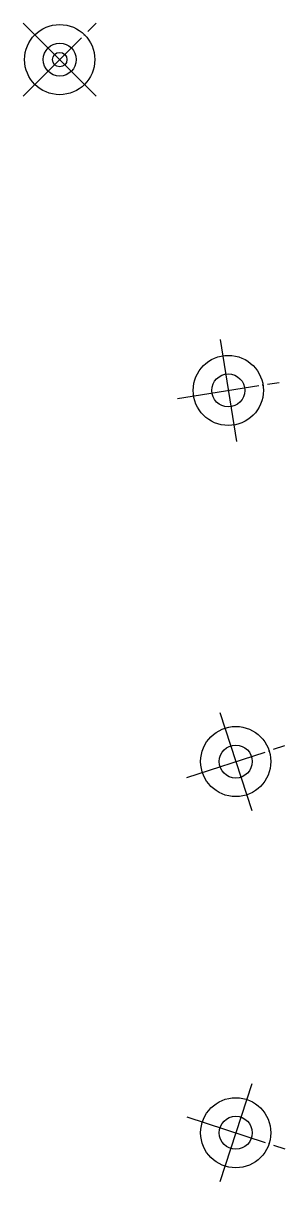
# Model space of a CAD drawing. Extents: x 203 to 266, y 486 to 767.
import ezdxf

# ---------------------------------------------------------------- set-up
doc = ezdxf.new("R2010")
doc.units = 0
doc.header["$MEASUREMENT"] = 0
doc.linetypes.add('CENTER', pattern=[22, 20, -1, 0, -1])
doc.layers.get('0').update_dxf_attribs({"linetype": 'CONTINUOUS'})
doc.layers.add('$PARTREF_BOM', color=7, linetype='CONTINUOUS')
doc.styles.get("Standard").update_dxf_attribs({"font": 'txt.shx', "bigfont": 'chineset.shx'})

# ---------------------------------------------------------------- blocks, each defined once
blk = doc.blocks.new('PARTREF')
at = {"layer": '$PARTREF_BOM', "color": 2}
for p, q in [((-1.75, -1.75), (1.75, 1.75)), ((-1.75, 1.75), (1.75, -1.75))]:
    blk.add_line(p, q, dxfattribs=at)
blk.add_circle((0, 0), 1.75, dxfattribs=at)
at = {"layer": '$PARTREF_BOM', "color": 2, "flags": 1}
for tag, p in [('TAG5', (-16.09, -4.95)), ('TAG10', (-5.65, -5)), ('TAG15', (5.59, -4.74)), ('TAG4', (-16.09, -8.95)), ('TAG9', (-5.65, -9)), ('TAG14', (5.59, -8.74)), ('TAG3', (-16.09, -12.95)), ('TAG8', (-5.65, -13)), ('TAG13', (5.59, -12.74)), ('TAG2', (-16.09, -16.95)), ('TAG7', (-5.65, -17)), ('TAG12', (5.59, -16.74)), ('TAG1', (-16.09, -20.95)), ('TAG6', (-5.65, -21)), ('TAG11', (5.59, -20.74))]:
    blk.add_attdef(tag, p, '', height=2.5, dxfattribs=at)

msp = doc.modelspace()

# ---------------------------------------------------------------- linework, layer by layer
at = {"color": 1, "linetype": 'CENTER'}
for p, q in [((203.06, 748.99), (220.73, 766.67)), ((203.06, 748.99), (220.73, 766.67)), ((240.41, 675.68), (265.1, 679.59)), ((242.66, 583.79), (266.44, 591.52)), ((242.66, 501.52), (266.44, 493.79))]:
    msp.add_line(p, q, dxfattribs=at)
at = {"color": 7, "linetype": 'CONTINUOUS'}
for p, q in [((203.06, 766.67), (220.73, 748.99)), ((203.06, 766.67), (220.73, 748.99)), ((250.8, 689.98), (254.71, 665.29)), ((250.68, 599.54), (258.41, 575.77)), ((258.41, 509.54), (250.68, 485.77))]:
    msp.add_line(p, q, dxfattribs=at)
for centre, radius in [((211.9, 757.83), 8.5), ((211.9, 757.83), 8.5), ((211.9, 757.83), 4), ((211.9, 757.83), 4), ((252.75, 677.64), 8.5), ((252.75, 677.64), 4), ((254.55, 587.66), 8.5), ((254.55, 587.66), 4), ((254.55, 497.66), 8.5), ((254.55, 497.66), 4)]:
    msp.add_circle(centre, radius, dxfattribs=at)

# ---------------------------------------------------------------- block references
at = {"color": 7}
msp.add_blockref('PARTREF', (211.9, 757.83), dxfattribs=at)

doc.saveas('drawing.dxf')
